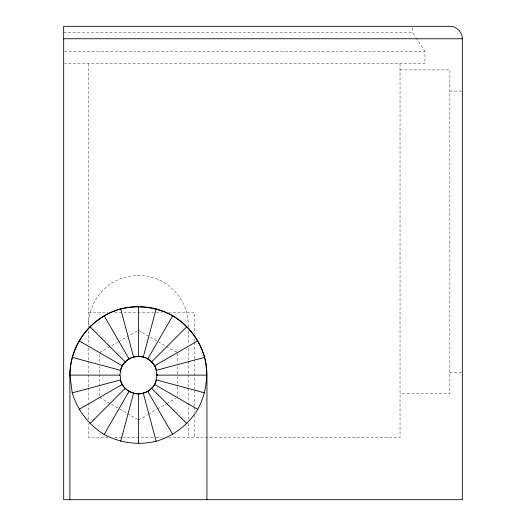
<?xml version="1.0" encoding="UTF-8"?>
<svg xmlns="http://www.w3.org/2000/svg" width="526" height="526" viewBox="0 0 526 526"><rect width="100%" height="100%" fill="white"/><g stroke="black" fill="none" stroke-linecap="round" stroke-linejoin="round"><path stroke-width="0.39" stroke-dasharray="2.63 1.97" d="M117.942 342.097L99.578 352.696L99.578 363.295M118.646 341.69L137.713 330.683M138.423 419.972L147.602 414.672M148.306 414.264L156.781 409.366M157.491 408.958L165.96 404.067M166.67 403.659L175.848 398.36M63.672 32.527L412.496 32.527L415.612 37.201M64.494 51.213L424.955 51.213L424.955 63.672L64.494 63.672M400.036 69.905L449.868 69.905L449.868 393.81L400.036 393.81M449.868 91.083L462.328 91.083M88.592 312.832L108.178 312.832M114.707 312.832L162.054 312.832M168.583 312.832L194.699 312.832L194.699 334.141M449.868 372.632L461.545 372.632M108.198 437.408L88.592 437.408L88.592 423.476M114.707 437.408L122.085 437.408M122.874 437.408L155.578 437.408M156.34 437.408L162.113 437.408M168.583 437.408L400.036 437.408L400.036 63.672M138.423 330.275L177.262 352.696M137.713 419.564L99.578 397.544L99.578 366.556M416.053 37.865L424.955 51.213M412.496 27.858L412.496 32.527M194.699 339.06L194.699 341.519M194.699 342.334L194.699 358.732M194.699 359.547L194.699 389.056M194.699 389.871L194.699 406.263M194.699 407.085L194.699 412.003M194.699 415.284L194.699 437.408M188.255 326.929L188.255 325.292A49.832 49.832 0 0 0 138.423 275.46A49.832 49.832 0 0 0 88.592 325.292M188.255 331.018L188.255 344.931M188.255 348.205L188.255 360.481M188.255 361.296L188.255 387.491M188.255 388.306L188.255 402.219M188.255 403.041L188.255 419.406M188.255 423.496L188.255 437.408M177.262 353.511L177.262 363.295M177.262 366.556L177.262 375.531M177.262 376.346L177.262 386.13M177.262 386.945L177.262 397.544M88.592 63.672L88.592 326.929M88.592 330.861L88.592 344.931M88.592 348.074L88.592 360.481M88.592 361.191L88.592 387.491M88.592 388.234L88.592 402.219M88.592 402.988L88.592 419.406"/><path stroke-width="0.79" d="M120.52 379.917L120.658 377.076L119.889 375.123C120.855 370.475 120.895 365.07 125.319 362.019C128.502 358.397 133.617 356.253 138.423 356.589C143.236 356.28 148.365 358.384 151.527 362.019C155.906 365.103 156.117 370.475 156.952 375.123C155.985 379.765 155.952 385.17 151.527 388.227C148.845 391.653 144.551 392.843 140.508 393.889C131.684 394.566 122.315 388.859 120.52 379.917L72.24 392.856C77.421 410.181 88.769 424.969 104.161 434.463C120.079 443.043 138.562 445.476 156.156 441.307C173.481 436.12 188.269 424.771 197.763 409.379C206.343 393.461 208.776 374.985 204.607 357.384C199.42 340.059 188.071 325.272 172.679 315.784C156.761 307.197 138.285 304.764 120.684 308.94C91.34 317.086 70.175 344.661 69.905 375.123L69.905 499.7M120.684 441.307L133.624 393.021M143.217 357.22L156.156 308.94M104.161 434.463L129.153 391.166M147.688 359.074L172.679 315.784M89.972 423.568L125.319 388.227M151.527 362.019L186.868 326.672M79.084 409.379L122.374 384.388M154.466 365.853L197.763 340.861M156.321 370.324L204.607 357.384M63.672 38.76L462.328 38.76L462.328 499.7L63.672 499.7L63.672 26.3L449.868 26.3C456.535 26.261 462.367 32.093 462.328 38.76M72.24 392.856L69.905 375.123L119.889 375.123M156.952 375.123L206.942 375.123L206.942 499.7M72.24 357.384L120.52 370.324M156.321 379.917L204.607 392.856M79.084 340.861L122.374 365.853M154.466 384.388L197.763 409.379M89.972 326.672L125.319 362.019M151.527 388.227L186.868 423.568M104.161 315.784L129.153 359.074M147.688 391.166L172.679 434.463M120.684 308.94L133.624 357.22M143.217 393.021L156.156 441.307M69.905 375.123A68.518 68.518 0 0 1 138.423 306.605L138.423 356.589M138.423 393.652L138.423 443.642M138.423 306.605A68.518 68.518 0 0 1 206.942 375.123M156.577 379.529A18.686 18.686 0 0 1 120.493 380.383M120.086 371.507A18.686 18.686 0 0 1 156.564 370.652M157.064 373.861A18.686 18.686 0 0 1 157.103 375.498"/></g></svg>
